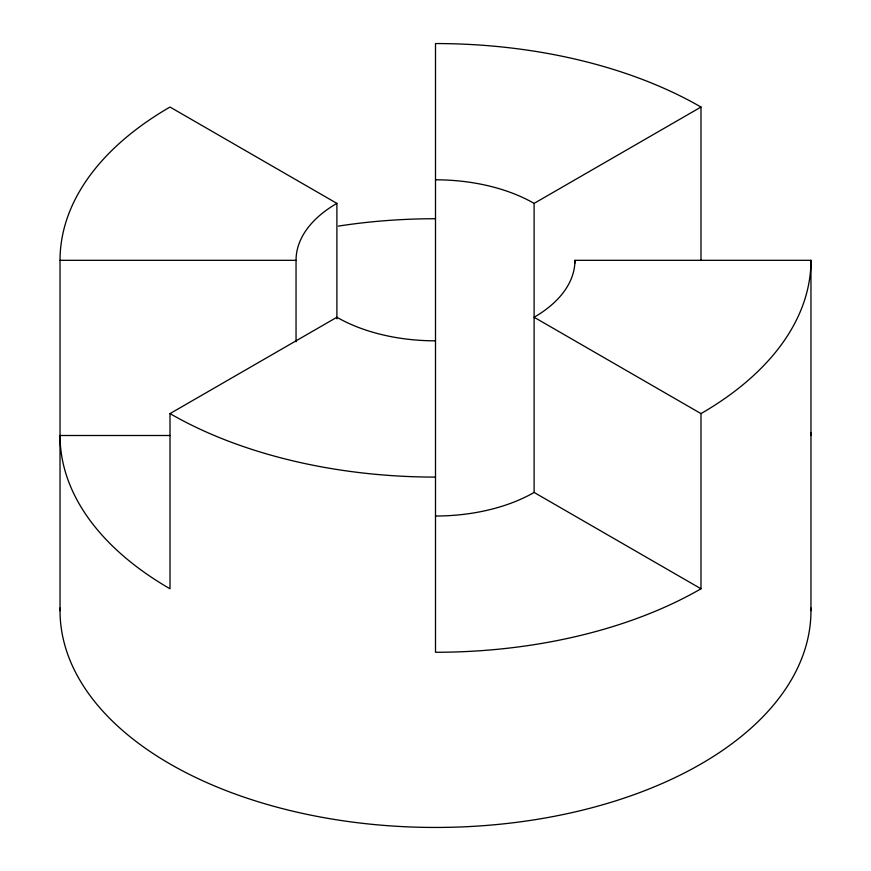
<?xml version="1.0" encoding="UTF-8"?>
<svg xmlns="http://www.w3.org/2000/svg" width="871" height="871" viewBox="0 0 871 871"><rect width="100%" height="100%" fill="white"/><g stroke="black" fill="none" stroke-linecap="round" stroke-linejoin="round"><path stroke-width="1.31" d="M169.899 435.5L60.034 435.5A375.466 216.77 0 0 0 170.008 588.785L170.008 413.605L336.892 317.251A139.458 80.513 0 0 0 435.5 340.833M435.5 179.807A139.458 80.513 0 0 1 534.108 203.389L700.992 107.046L700.992 260.494M60.034 260.32L296.042 260.32A139.458 80.513 0 0 1 336.892 203.389L170.008 107.046A375.466 216.77 0 0 0 60.034 260.32L60.034 610.68M700.992 107.046A375.466 216.77 0 0 0 435.5 43.55L435.5 652.27A375.466 216.77 0 0 0 700.992 588.785L700.992 413.605L534.108 317.251A139.458 80.513 0 0 0 574.958 260.32L810.966 260.32L810.966 610.68M435.5 516.013A139.458 80.513 0 0 0 534.108 492.431L700.992 588.785M574.958 260.32L574.958 263.031M534.108 203.389L534.108 492.431M336.892 203.389L336.892 318.819M296.042 260.32L296.042 341.802M810.934 608.067A375.466 216.77 0 0 1 435.5 827.45A375.466 216.77 0 0 1 60.066 608.067M338.318 226.112A375.466 216.77 0 0 1 435.5 218.73M810.934 432.887A375.466 216.77 0 0 1 810.966 435.5M810.966 260.32A375.466 216.77 0 0 1 700.992 413.605M435.5 477.09A375.466 216.77 0 0 1 170.008 413.605"/></g></svg>
